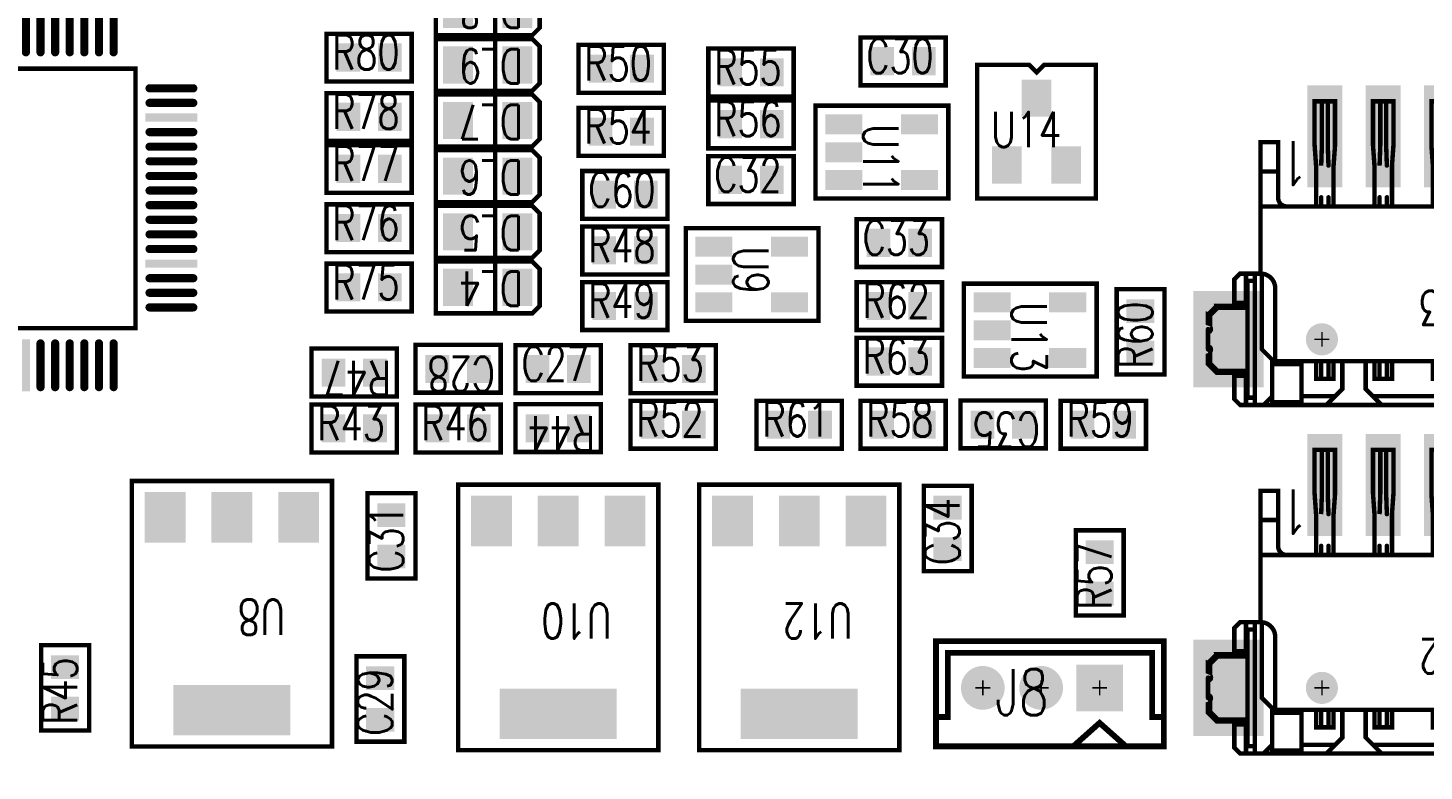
# Model space of a CAD drawing. Extents: x -268 to 95, y -38 to 132.
# Drawn here: x -240.79 to -192.98, y 82.75 to 108.2 of the extents above; entities that cross this region are included whole.
import ezdxf

# ---------------------------------------------------------------- set-up
doc = ezdxf.new("R2010")
doc.units = 0
for name, color, linetype in [('DRIL_NPLTE_THRU_01', 96, 'CONTINUOUS'), ('DRIL_NPLTE_THRU_06', 16, 'CONTINUOUS'), ('DRIL_PLTE_THRU_01', 96, 'CONTINUOUS'), ('DRIL_PLTE_THRU_06', 16, 'CONTINUOUS'), ('DRIL_SYMBOL', 2, 'CONTINUOUS'), ('PADS_BOT', 1, 'CONTINUOUS'), ('PADS_INNER', 3, 'CONTINUOUS'), ('PADS_TOP', 3, 'CONTINUOUS'), ('PART_NAME_26', 255, 'CONTINUOUS'), ('PART_TOP_2DLINE_26', 255, 'CONTINUOUS'), ('PART_TOP_COPPER_26', 255, 'CONTINUOUS'), ('PART_TOP_TEXT_26', 255, 'CONTINUOUS')]:
    doc.layers.add(name, color=color, linetype=linetype)
doc.styles.add('W0$1524', font='simplex', dxfattribs={"width": 0.75})
doc.styles.add('W0$2032', font='simplex', dxfattribs={"width": 0.75})
doc.styles.add('W0$2497666667', font='simplex', dxfattribs={"width": 0.75})
doc.styles.add('W0$254', font='simplex', dxfattribs={"width": 0.75})

# ---------------------------------------------------------------- blocks, each defined once
blk = doc.blocks.new('SMOOTH_0$1524')
at = {"const_width": 0.0762}
blk.add_lwpolyline([(-0.0381, 0, 1), (0.0381, 0, 1)], format="xyb", close=True, dxfattribs=at)
blk = doc.blocks.new('PART_BODY_TOP_52')
at = {"layer": 'PART_TOP_2DLINE_26', "const_width": 0.1524}
blk.add_lwpolyline([(-1.4605, -0.8255), (-1.4605, 0.8128), (-1.4605, 0.8128), (1.4605, 0.8128), (1.4605, -0.8255), (-1.4605, -0.8255)], dxfattribs=at)
at = {"layer": 'PART_TOP_2DLINE_26'}
for p in [(-1.4605, 0.8128), (-1.4605, 0.8128), (1.4605, 0.8128), (-1.4605, -0.8255), (-1.4605, -0.8255), (1.4605, -0.8255)]:
    blk.add_blockref('SMOOTH_0$1524', p, dxfattribs=at)
blk = doc.blocks.new('DRIL_HOLE_0')
blk.add_lwpolyline([(0, 0, 1), (0, 0, 1)], format="xyb", close=True)
blk = doc.blocks.new('PAD_0')
blk.add_lwpolyline([(0, 0, 1), (0, 0, 1)], format="xyb", close=True)
blk = doc.blocks.new('PAD_1')
at = {"const_width": 0.8128}
blk.add_lwpolyline([(-0.4826, 0), (0.4826, 0)], dxfattribs=at)
blk = doc.blocks.new('STK_TOP_5')
at = {"layer": 'DRIL_PLTE_THRU_01'}
blk.add_blockref('DRIL_HOLE_0', (0, 0), dxfattribs=at)
at = {"layer": 'DRIL_PLTE_THRU_06'}
blk.add_blockref('DRIL_HOLE_0', (0, 0), dxfattribs=at)
at = {"layer": 'PADS_BOT'}
blk.add_blockref('PAD_0', (0, 0), dxfattribs=at)
at = {"layer": 'PADS_INNER'}
blk.add_blockref('PAD_0', (0, 0), dxfattribs=at)
at = {"layer": 'PADS_TOP', "rotation": 90}
blk.add_blockref('PAD_1', (0, 0), dxfattribs=at)
blk = doc.blocks.new('SYM_TOP_4')
for name, p in [('PART_BODY_TOP_52', (0, 0)), ('STK_TOP_5', (-0.7112, 0)), ('STK_TOP_5', (0.7112, 0))]:
    blk.add_blockref(name, p)
blk = doc.blocks.new('PART_TOP_26')
blk.add_blockref('SYM_TOP_4', (0, 0))
at = {"layer": 'PART_NAME_26', "style": 'W0$1524', "width": 0.75}
blk.add_text('C27', height=1.1735, dxfattribs=at).set_placement((-1.256, -0.411))
blk = doc.blocks.new('PART_TOP_27')
blk.add_blockref('SYM_TOP_4', (0, 0))
at = {"layer": 'PART_NAME_26', "style": 'W0$1524', "width": 0.75}
blk.add_text('C28', height=1.1735, dxfattribs=at).set_placement((-1.256, -0.411))
blk = doc.blocks.new('PART_TOP_28')
blk.add_blockref('SYM_TOP_4', (0, 0))
at = {"layer": 'PART_NAME_26', "style": 'W0$1524', "width": 0.75}
blk.add_text('C29', height=1.1735, dxfattribs=at).set_placement((-1.256, -0.411))
blk = doc.blocks.new('PART_TOP_29')
blk.add_blockref('SYM_TOP_4', (0, 0))
at = {"layer": 'PART_NAME_26', "style": 'W0$1524', "width": 0.75}
blk.add_text('C30', height=1.1735, dxfattribs=at).set_placement((-1.256, -0.411))
blk = doc.blocks.new('PART_TOP_30')
blk.add_blockref('SYM_TOP_4', (0, 0))
at = {"layer": 'PART_NAME_26', "style": 'W0$1524', "width": 0.75}
blk.add_text('C31', height=1.1735, dxfattribs=at).set_placement((-1.256, -0.411))
blk = doc.blocks.new('PART_TOP_31')
blk.add_blockref('SYM_TOP_4', (0, 0))
at = {"layer": 'PART_NAME_26', "style": 'W0$1524', "width": 0.75}
blk.add_text('C32', height=1.1735, dxfattribs=at).set_placement((-1.256, -0.411))
blk = doc.blocks.new('PART_TOP_32')
blk.add_blockref('SYM_TOP_4', (0, 0))
at = {"layer": 'PART_NAME_26', "style": 'W0$1524', "width": 0.75}
blk.add_text('C33', height=1.1735, dxfattribs=at).set_placement((-1.256, -0.411))
blk = doc.blocks.new('PART_TOP_33')
blk.add_blockref('SYM_TOP_4', (0, 0))
at = {"layer": 'PART_NAME_26', "style": 'W0$1524', "width": 0.75}
blk.add_text('C34', height=1.1735, dxfattribs=at).set_placement((-1.256, -0.411))
blk = doc.blocks.new('PART_TOP_34')
blk.add_blockref('SYM_TOP_4', (0, 0))
at = {"layer": 'PART_NAME_26', "style": 'W0$1524', "width": 0.75}
blk.add_text('C35', height=1.1735, dxfattribs=at).set_placement((-1.256, -0.411))
blk = doc.blocks.new('PART_TOP_59')
blk.add_blockref('SYM_TOP_4', (0, 0))
at = {"layer": 'PART_NAME_26', "style": 'W0$1524', "width": 0.75}
blk.add_text('C60', height=1.1735, dxfattribs=at).set_placement((-1.256, -0.411))
blk = doc.blocks.new('PART_BODY_TOP_56')
at = {"layer": 'PART_TOP_2DLINE_26', "const_width": 0.152}
for points in [[(-1.778, -0.635), (-1.524, -0.889), (1.778, -0.889), (1.778, 0.889), (-1.524, 0.889), (-1.778, 0.635), (-1.778, -0.635)], [(-0.254, 0.889), (-0.254, -0.889)]]:
    blk.add_lwpolyline(points, dxfattribs=at)
at = {"layer": 'PART_TOP_2DLINE_26'}
for p in [(-1.524, 0.889), (-0.254, 0.889), (1.778, 0.889), (-1.778, 0.635), (-1.778, -0.635), (-1.778, -0.635), (-1.524, -0.889), (-0.254, -0.889), (1.778, -0.889)]:
    blk.add_blockref('SMOOTH_0$1524', p, dxfattribs=at)
blk = doc.blocks.new('PAD_2')
at = {"const_width": 1.026}
blk.add_lwpolyline([(-0.637, 0), (0.637, 0)], dxfattribs=at)
blk = doc.blocks.new('STK_TOP_11')
at = {"layer": 'DRIL_PLTE_THRU_01'}
blk.add_blockref('DRIL_HOLE_0', (0, 0), dxfattribs=at)
at = {"layer": 'DRIL_PLTE_THRU_06'}
blk.add_blockref('DRIL_HOLE_0', (0, 0), dxfattribs=at)
at = {"layer": 'PADS_BOT'}
blk.add_blockref('PAD_0', (0, 0), dxfattribs=at)
at = {"layer": 'PADS_INNER'}
blk.add_blockref('PAD_0', (0, 0), dxfattribs=at)
at = {"layer": 'PADS_TOP', "rotation": 90}
blk.add_blockref('PAD_2', (0, 0), dxfattribs=at)
blk = doc.blocks.new('SYM_TOP_8')
for name, p in [('PART_BODY_TOP_56', (0, 0)), ('STK_TOP_11', (-1.016, 0)), ('STK_TOP_11', (1.016, 0))]:
    blk.add_blockref(name, p)
blk = doc.blocks.new('PART_TOP_79')
blk.add_blockref('SYM_TOP_8', (0, 0))
at = {"layer": 'PART_NAME_26', "style": 'W0$1524', "width": 0.75}
blk.add_text('DL4', height=1.1735, dxfattribs=at).set_placement((-1.202, -0.541))
blk = doc.blocks.new('PART_TOP_80')
blk.add_blockref('SYM_TOP_8', (0, 0))
at = {"layer": 'PART_NAME_26', "style": 'W0$1524', "width": 0.75}
blk.add_text('DL5', height=1.1735, dxfattribs=at).set_placement((-1.202, -0.541))
blk = doc.blocks.new('PART_TOP_81')
blk.add_blockref('SYM_TOP_8', (0, 0))
at = {"layer": 'PART_NAME_26', "style": 'W0$1524', "width": 0.75}
blk.add_text('DL6', height=1.1735, dxfattribs=at).set_placement((-1.202, -0.541))
blk = doc.blocks.new('PART_TOP_82')
blk.add_blockref('SYM_TOP_8', (0, 0))
at = {"layer": 'PART_NAME_26', "style": 'W0$1524', "width": 0.75}
blk.add_text('DL7', height=1.1735, dxfattribs=at).set_placement((-1.202, -0.541))
blk = doc.blocks.new('PART_TOP_83')
blk.add_blockref('SYM_TOP_8', (0, 0))
at = {"layer": 'PART_NAME_26', "style": 'W0$1524', "width": 0.75}
blk.add_text('DL8', height=1.1735, dxfattribs=at).set_placement((-1.202, -0.541))
blk = doc.blocks.new('PART_TOP_84')
blk.add_blockref('SYM_TOP_8', (0, 0))
at = {"layer": 'PART_NAME_26', "style": 'W0$1524', "width": 0.75}
blk.add_text('DL9', height=1.1735, dxfattribs=at).set_placement((-1.202, -0.541))
blk = doc.blocks.new('PART_BODY_TOP_77')
at = {"layer": 'PART_TOP_2DLINE_26', "const_width": 0.152}
for points in [[(-3.425, 0.75), (-3.425, 1.35), (-3.6, 1.35), (-3.6, 0.85), (-3.6, 0.75), (-4.4, 0.75), (-4.4, 0.7), (-4.4, -1.75, -0.414214), (-4.9, -2.25), (-5.1, -2.25), (-5.4, -2.25), (-5.6, -2.25), (-5.8, -2.05), (-5.8, -1.25), (-5.4, -1.25), (-5.4, -1.55), (-5.35, -1.55), (-5.35, -1.15), (-5.35, 1.15), (-5.35, 1.549), (-5.35, 2), (-5.1, 2), (-5.1, 2.25), (-5.4, 2.25), (-5.6, 2.25), (-5.8, 2.05), (-5.8, 1.25), (-5.4, 1.25), (-5.4, 1.55), (-5.4, 2.25)], [(4.5, 1.95), (4.801, 2.25), (2.65, 2.25), (2.35, 1.95), (3.5, 1.95), (3.5, 2.15), (4.5, 2.15), (4.5, 1.95), (4.5, 0.85), (4.5, 0.7), (4.4, 0.7), (4.4, -1.75, 0.414214), (4.9, -2.25), (4.9, -4.55), (4, -4.55, -0.413702), (4.3, -4.85), (4.3, -5.75), (4.3, -6.75), (4.9, -6.75), (4.9, -5.75), (4.3, -5.75)], [(-6.7, 0.35, 0.414214), (-6.6, 0.45, 0.201635), (-6.63, 0.522)], [(6.629, 0.421, 0.196645), (6.6, 0.35, 0.414214), (6.7, 0.25)], [(-6.63, -0.522, 0.200727), (-6.6, -0.45, 0.414214), (-6.7, -0.35)], [(6.7, -0.25, 0.414214), (6.6, -0.35, 0.197552), (6.629, -0.421)], [(4, -4.55), (2.998, -4.55), (2.401, -4.55), (0.998, -4.55), (0.402, -4.55), (-1.001, -4.55), (-1.599, -4.55), (-3.001, -4.55), (-3.598, -4.55), (-4, -4.55, 0.413702), (-4.3, -4.85), (-4.3, -5.75)]]:
    blk.add_lwpolyline(points, format="xyb", dxfattribs=at)
for points in [[(-5.1, 2), (-5.1, -2), (-5.35, -2), (-5.35, -1.55)], [(-4.8, 2.25), (-5.1, 2.25)], [(-4.5, 2.15), (-4.5, 1.95), (-4.8, 2.25), (-3.25, 2.25), (-2.95, 1.95), (-3.5, 1.95), (-3.5, 2.15), (-4.5, 2.15)], [(-4.5, 1.95), (-4.5, 0.85), (-4.5, 0.7), (-4.4, 0.7)], [(-3.5, 1.95), (-3.5, 1.35)], [(-3.25, 2.25), (-1.35, 2.25), (-1.65, 1.95), (1.05, 1.95), (0.75, 2.25), (-1.35, 2.25)], [(-2.95, 1.95), (-2.7, 1.7), (-2.7, 0.75)], [(-1.9, 0.75), (-1.9, 1.7), (-1.65, 1.95)], [(0.75, 2.25), (2.65, 2.25)], [(1.3, 0.75), (1.3, 1.7), (1.05, 1.95)], [(2.1, 0.75), (2.1, 1.7), (2.35, 1.95)], [(3.5, 1.95), (3.5, 0.85)], [(5.1, 2.25), (4.801, 2.25)], [(5.4, 2.25), (5.1, 2.25), (5.1, 2)], [(5.35, -2), (5.35, -1.55), (5.35, -1.149), (5.35, 1.151), (5.35, 1.549), (5.35, 2), (5.1, 2), (5.1, -2), (5.35, -2)], [(5.35, 1.549), (5.4, 1.549), (5.4, 1.25), (5.8, 1.25), (5.8, 2.05), (5.6, 2.25), (5.4, 2.25), (5.4, 1.549)], [(-5.35, 1.549), (-5.4, 1.549)], [(-5.35, 1.08), (-5.55, 1.08), (-6.371, 1.08), (-6.4, 1.15), (-6.7, 0.85), (-6.7, 0.45), (-6.63, 0.421), (-6.63, 0.821), (-6.7, 0.85)], [(-6.63, 0.821), (-6.371, 1.08)], [(-6.4, 1.15), (-5.55, 1.15), (-5.349, 1.15)], [(-3.175, 1.35), (-3.425, 1.35)], [(-3, 0.75), (-3, 1.35), (-3.175, 1.35), (-3.175, 0.75)], [(-1.6, 0.75), (-1.6, 1.35), (-1.425, 1.35), (-1.425, 0.75)], [(-1.175, 1.35), (-1.425, 1.35)], [(-1, 0.75), (-1, 1.35), (-1.175, 1.35), (-1.175, 0.75)], [(0.4, 0.75), (0.4, 1.35), (0.575, 1.35), (0.575, 0.75)], [(0.825, 1.35), (0.575, 1.35)], [(1, 0.75), (1, 1.35), (0.825, 1.35), (0.825, 0.75)], [(2.4, 0.75), (2.4, 1.35), (2.575, 1.35), (2.575, 0.75)], [(2.825, 1.35), (2.575, 1.35)], [(3, 0.75), (3, 1.35), (2.825, 1.35), (2.825, 0.75)], [(5.35, 1.15), (5.55, 1.15), (6.4, 1.15), (6.7, 0.85), (6.7, 0.55), (6.629, 0.522), (6.629, 0.821), (6.371, 1.08), (6.4, 1.15)], [(6.371, 1.08), (5.55, 1.08), (5.35, 1.08)], [(-4.856, -2.235), (-4.856, 0.345), (-4.5, 0.7)], [(-4.5, 0.85), (-3.599, 0.85)], [(-3.6, 0.75), (3.5, 0.75), (3.5, 0.85), (4.5, 0.85)], [(4.4, 0.7), (4.4, 0.75), (3.5, 0.75)], [(4.856, -2.21), (4.856, 0.345), (4.5, 0.7)], [(6.7, 0.85), (6.629, 0.821)], [(-6.7, 0.25), (-6.7, -0.25)], [(6.7, -0.35), (6.7, 0.35)], [(-5.35, -1.08), (-5.55, -1.08), (-6.371, -1.08), (-6.4, -1.15), (-6.7, -0.85), (-6.63, -0.821), (-6.63, -0.421), (-6.7, -0.45), (-6.7, -0.85)], [(6.629, -0.821), (6.629, -0.522), (6.7, -0.55), (6.7, -0.85), (6.629, -0.821), (6.371, -1.08)], [(-6.63, -0.821), (-6.371, -1.08)], [(6.7, -0.85), (6.4, -1.15)], [(-5.349, -1.15), (-5.55, -1.15), (-6.4, -1.15)], [(4.9, -2.25), (5.1, -2.25), (5.4, -2.25), (5.4, -1.549), (5.4, -1.25), (5.8, -1.25), (5.8, -2.05), (5.6, -2.25), (5.4, -2.25)], [(5.351, -1.15), (5.55, -1.15), (6.4, -1.15), (6.371, -1.08), (5.55, -1.08), (5.35, -1.08)], [(-5.4, -2.25), (-5.4, -1.55)], [(5.35, -1.55), (5.4, -1.55)], [(-5.1, -2), (-5.1, -2.25)], [(-4.9, -2.25), (-4.9, -4.55), (-4.9, -5.75), (-4.9, -6.75), (-4.3, -6.75), (-4.3, -5.75), (-4.9, -5.75)], [(5.1, -2.25), (5.1, -2)], [(-4.9, -4.55), (-4, -4.55)], [(-3.6, -5.374), (-3.6, -5.126), (-3.6, -4.55)], [(-3.425, -4.864), (-3.425, -4.55)], [(-3, -4.55), (-3, -5.126), (-3, -5.374), (-3, -5.95), (-2.95, -6.65), (-2.95, -8.15), (-3.2, -8.15), (-3.2, -6.65), (-3.175, -5.95)], [(-3.175, -4.864), (-3.175, -4.55)], [(-1.6, -5.374), (-1.6, -5.126), (-1.6, -4.55)], [(-1.425, -4.864), (-1.425, -4.55)], [(-1, -4.55), (-1, -5.126), (-1, -5.374), (-1, -5.95), (-0.95, -6.65), (-0.95, -8.15), (-1.2, -8.15), (-1.2, -6.65), (-1.175, -5.95)], [(-1.175, -4.864), (-1.175, -4.55)], [(0.4, -5.374), (0.4, -5.126), (0.4, -4.55)], [(0.575, -4.864), (0.575, -4.55)], [(1, -4.55), (1, -5.126), (1, -5.374), (1, -5.95), (1.05, -6.65), (1.05, -8.15), (0.8, -8.15), (0.8, -6.65), (0.825, -5.95)], [(0.825, -4.864), (0.825, -4.55)], [(2.4, -5.374), (2.4, -5.126), (2.4, -4.55)], [(2.575, -4.864), (2.575, -4.55)], [(3, -4.55), (3, -5.126), (3, -5.374), (3, -5.95), (3.05, -6.65), (3.05, -8.15), (2.8, -8.15), (2.8, -6.65), (2.825, -5.95)], [(2.825, -4.864), (2.825, -4.55)], [(4.9, -5.75), (4.9, -4.55)], [(-3.6, -5.156), (-3.6, -5.95), (-3.65, -6.65), (-3.65, -8.15), (-3.4, -8.15), (-3.4, -6.65), (-3.425, -5.95)], [(-1.6, -5.004), (-1.6, -5.95), (-1.65, -6.65), (-1.65, -8.15), (-1.4, -8.15), (-1.4, -6.65), (-1.425, -5.95)], [(0.4, -5.232), (0.4, -5.95), (0.35, -6.65), (0.35, -8.15), (0.6, -8.15), (0.6, -6.65), (0.575, -5.95)], [(2.4, -5.309), (2.4, -5.95), (2.35, -6.65), (2.35, -8.15), (2.6, -8.15), (2.6, -6.65), (2.575, -5.95)], [(-3.4, -8.15), (-3.2, -8.15)], [(-1.4, -8.15), (-1.2, -8.15)], [(0.6, -8.15), (0.8, -8.15)], [(2.6, -8.15), (2.8, -8.15)]]:
    blk.add_lwpolyline(points, dxfattribs=at)
at = {"layer": 'PART_TOP_2DLINE_26'}
for p in [(-5.1, 2.25), (-5.1, 2), (-4.8, 2.25), (-4.8, 2.25), (-4.5, 2.15), (-4.5, 2.15), (-4.5, 1.95), (-4.5, 1.95), (-3.5, 2.15), (-3.5, 1.95), (-3.5, 1.95), (-3.25, 2.25), (-3.25, 2.25), (-2.95, 1.95), (-2.95, 1.95), (-1.65, 1.95), (-1.65, 1.95), (-1.35, 2.25), (-1.35, 2.25), (0.75, 2.25), (0.75, 2.25), (1.05, 1.95), (1.05, 1.95), (2.35, 1.95), (2.35, 1.95), (2.65, 2.25), (2.65, 2.25), (3.5, 2.15), (3.5, 1.95), (3.5, 1.95), (4.5, 2.15), (4.5, 1.95), (4.5, 1.95), (4.801, 2.25), (4.801, 2.25), (5.1, 2.25), (5.1, 2.25), (5.1, 2), (5.4, 2.25), (5.4, 2.25), (5.6, 2.25), (5.8, 2.05), (-5.4, 1.549), (-5.35, 1.549), (-2.7, 1.7), (-1.9, 1.7), (1.3, 1.7), (2.1, 1.7), (5.35, 1.549), (5.4, 1.549), (5.4, 1.549), (-6.4, 1.15), (-6.371, 1.08), (-5.55, 1.15), (-5.55, 1.08), (-5.35, 1.08), (-3.6, 1.35), (-3.5, 1.35), (-3.425, 1.35), (-3.425, 1.35), (-3.175, 1.35), (-3.175, 1.35), (-3, 1.35), (-1.6, 1.35), (-1.425, 1.35), (-1.425, 1.35), (-1.175, 1.35), (-1.175, 1.35), (-1, 1.35), (0.4, 1.35), (0.575, 1.35), (0.575, 1.35), (0.825, 1.35), (0.825, 1.35), (1, 1.35), (2.4, 1.35), (2.575, 1.35), (2.575, 1.35), (2.825, 1.35), (2.825, 1.35), (3, 1.35), (5.35, 1.15), (5.4, 1.25), (5.55, 1.15), (5.55, 1.08), (5.8, 1.25), (6.371, 1.08), (-6.63, 0.821), (-6.6, 0.45), (-4.5, 0.85), (-4.5, 0.85), (-4.5, 0.7), (-3.6, 0.85), (-3.6, 0.75), (-3.599, 0.85), (-3.425, 0.75), (-3.175, 0.75), (-3, 0.75), (-2.7, 0.75), (-1.9, 0.75), (-1.6, 0.75), (-1.425, 0.75), (-1.175, 0.75), (-1, 0.75), (0.4, 0.75), (0.575, 0.75), (0.825, 0.75), (1, 0.75), (1.3, 0.75), (2.1, 0.75), (2.4, 0.75), (2.575, 0.75), (2.825, 0.75), (3, 0.75), (3.5, 0.85), (3.5, 0.85), (3.5, 0.75), (3.5, 0.75), (4.4, 0.75), (4.4, 0.7), (4.5, 0.85), (4.5, 0.7), (6.629, 0.821), (6.629, 0.421), (6.7, 0.85), (-6.7, 0.35), (-6.7, 0.25), (-4.856, 0.345), (4.856, 0.345), (6.6, 0.35), (6.7, 0.35), (-6.7, -0.25), (-6.63, -0.522), (-6.6, -0.45), (6.6, -0.35), (6.629, -0.522), (6.7, -0.25), (6.7, -0.35), (6.7, -0.55), (-6.63, -0.821), (6.629, -0.821), (6.629, -0.821), (6.7, -0.85), (6.7, -0.85), (-6.371, -1.08), (-5.55, -1.08), (-5.55, -1.15), (-5.35, -1.08), (-5.349, -1.15), (5.351, -1.15), (5.55, -1.15), (6.371, -1.08), (6.4, -1.15), (-5.4, -1.55), (-5.35, -1.55), (5.35, -1.55), (5.35, -1.55), (5.4, -1.55), (-5.4, -2.25), (-5.35, -2), (-5.1, -2), (-5.1, -2), (-5.1, -2.25), (-4.9, -2.25), (-4.856, -2.235), (4.856, -2.21), (4.9, -2.25), (5.1, -2), (5.1, -2.25), (5.1, -2.25), (5.35, -2), (-4.9, -4.55), (-4.9, -4.55), (-4, -4.55), (-3.425, -4.55), (-3.175, -4.55), (-3, -4.55), (-1.425, -4.55), (-1.175, -4.55), (-1, -4.55), (0.575, -4.55), (0.825, -4.55), (1, -4.55), (2.575, -4.55), (2.825, -4.55), (2.998, -4.55), (3, -4.55), (4, -4.55), (4.9, -4.55), (-3.6, -5.126), (-3.6, -5.156), (-3.425, -4.864), (-3.175, -4.864), (-3, -5.126), (-1.6, -5.004), (-1.6, -5.126), (-1.425, -4.864), (-1.175, -4.864), (-1, -5.126), (0.4, -5.126), (0.4, -5.232), (0.575, -4.864), (0.825, -4.864), (1, -5.126), (2.4, -5.126), (2.4, -5.309), (2.575, -4.864), (2.825, -4.864), (3, -5.126), (-3.6, -5.374), (-1.6, -5.374), (0.4, -5.374), (2.4, -5.374), (4.9, -5.75), (-3.6, -5.95), (-3.425, -5.95), (-1.6, -5.95), (-1.425, -5.95), (0.4, -5.95), (0.575, -5.95), (2.4, -5.95), (2.575, -5.95), (-3.65, -6.65), (-3.4, -6.65), (-1.65, -6.65), (-1.4, -6.65), (0.35, -6.65), (0.6, -6.65), (2.35, -6.65), (2.6, -6.65), (-3.65, -8.15), (-3.4, -8.15), (-3.4, -8.15), (-3.2, -8.15), (-1.65, -8.15), (-1.4, -8.15), (-1.4, -8.15), (-1.2, -8.15), (0.35, -8.15), (0.6, -8.15), (0.6, -8.15), (0.8, -8.15), (2.35, -8.15), (2.6, -8.15), (2.6, -8.15), (2.8, -8.15)]:
    blk.add_blockref('SMOOTH_0$1524', p, dxfattribs=at)
at = {"layer": 'PART_TOP_TEXT_26', "style": 'W0$254', "width": 0.75}
blk.add_text('1', height=1.511, dxfattribs=at).set_placement((3.251, -6.792))
blk = doc.blocks.new('PAD_20')
at = {"const_width": 1.2}
blk.add_lwpolyline([(-1.75, 0), (1.75, 0)], dxfattribs=at)
blk = doc.blocks.new('STK_TOP_32')
at = {"layer": 'DRIL_PLTE_THRU_01'}
blk.add_blockref('DRIL_HOLE_0', (0, 0), dxfattribs=at)
at = {"layer": 'DRIL_PLTE_THRU_06'}
blk.add_blockref('DRIL_HOLE_0', (0, 0), dxfattribs=at)
at = {"layer": 'PADS_BOT'}
blk.add_blockref('PAD_0', (0, 0), dxfattribs=at)
at = {"layer": 'PADS_INNER'}
blk.add_blockref('PAD_0', (0, 0), dxfattribs=at)
at = {"layer": 'PADS_TOP', "rotation": 90}
blk.add_blockref('PAD_20', (0, 0), dxfattribs=at)
blk = doc.blocks.new('PAD_21')
at = {"const_width": 2.39945}
blk.add_lwpolyline([(-1.64973, 0), (1.64973, 0)], dxfattribs=at)
blk = doc.blocks.new('STK_TOP_33')
at = {"layer": 'DRIL_PLTE_THRU_01'}
blk.add_blockref('DRIL_HOLE_0', (0, 0), dxfattribs=at)
at = {"layer": 'DRIL_PLTE_THRU_06'}
blk.add_blockref('DRIL_HOLE_0', (0, 0), dxfattribs=at)
at = {"layer": 'PADS_BOT'}
blk.add_blockref('PAD_0', (0, 0), dxfattribs=at)
at = {"layer": 'PADS_INNER'}
blk.add_blockref('PAD_0', (0, 0), dxfattribs=at)
at = {"layer": 'PADS_TOP', "rotation": 90}
blk.add_blockref('PAD_21', (0, 0), dxfattribs=at)
blk = doc.blocks.new('DRIL_SYMBOL_1$09982')
at = {"layer": 'DRIL_SYMBOL', "const_width": 0.0508}
for points in [[(-0.254, 0), (0.254, 0)], [(0, -0.254), (0, 0.254)]]:
    blk.add_lwpolyline(points, dxfattribs=at)
blk = doc.blocks.new('DRIL_HOLE_1$09982')
at = {"const_width": 0.55}
blk.add_lwpolyline([(-0.275, 0, 1), (0.275, 0, 1)], format="xyb", close=True, dxfattribs=at)
blk.add_blockref('DRIL_SYMBOL_1$09982', (0, 0))
blk = doc.blocks.new('PAD_22')
at = {"const_width": 0.55}
blk.add_lwpolyline([(0, -0.275, 1), (0, 0.275, 1)], format="xyb", close=True, dxfattribs=at)
blk = doc.blocks.new('STK_TOP_34')
at = {"layer": 'DRIL_NPLTE_THRU_01'}
blk.add_blockref('DRIL_HOLE_1$09982', (0, 0), dxfattribs=at)
at = {"layer": 'DRIL_NPLTE_THRU_06'}
blk.add_blockref('DRIL_HOLE_1$09982', (0, 0), dxfattribs=at)
at = {"layer": 'PADS_BOT'}
blk.add_blockref('PAD_22', (0, 0), dxfattribs=at)
at = {"layer": 'PADS_INNER'}
blk.add_blockref('PAD_22', (0, 0), dxfattribs=at)
at = {"layer": 'PADS_TOP'}
blk.add_blockref('PAD_22', (0, 0), dxfattribs=at)
blk = doc.blocks.new('SYM_TOP_29')
for name, p in [('STK_TOP_33', (-6, 0)), ('STK_TOP_33', (6, 0)), ('PART_BODY_TOP_77', (0, 0)), ('STK_TOP_34', (-2.8, 0)), ('STK_TOP_34', (2.8, 0)), ('STK_TOP_32', (-3.3, -6.95)), ('STK_TOP_32', (-1.3, -6.95)), ('STK_TOP_32', (0.7, -6.95)), ('STK_TOP_32', (2.7, -6.95))]:
    blk.add_blockref(name, p)
blk = doc.blocks.new('PART_TOP_92')
blk.add_blockref('SYM_TOP_29', (0, 0))
at = {"layer": 'PART_NAME_26', "style": 'W0$1524', "width": 0.75}
blk.add_text('J2', height=1.1735, dxfattribs=at).set_placement((-1.88, -1.665))
blk = doc.blocks.new('PART_TOP_93')
blk.add_blockref('SYM_TOP_29', (0, 0))
at = {"layer": 'PART_NAME_26', "style": 'W0$1524', "width": 0.75}
blk.add_text('J3', height=1.1735, dxfattribs=at).set_placement((-1.88, -1.665))
blk = doc.blocks.new('SMOOTH_0$1998133333')
at = {"const_width": 0.0999}
blk.add_lwpolyline([(-0.05, 0, 1), (0.05, 0, 1)], format="xyb", close=True, dxfattribs=at)
blk = doc.blocks.new('PART_BODY_TOP_78')
at = {"layer": 'PART_TOP_2DLINE_26', "const_width": 0.2}
for points in [[(-5.6, -2), (2.2, -2), (2.2, 1.6), (-5.6, 1.6), (-5.6, -2)], [(-5.6, -1), (-5.2, -1), (-5.2, 1.2), (1.8, 1.2), (1.8, -1), (2.2, -1)]]:
    blk.add_lwpolyline(points, dxfattribs=at)
at = {"layer": 'PART_TOP_COPPER_26', "const_width": 0.2}
blk.add_lwpolyline([(0, -1.2), (0.9, -2), (-0.9, -2)], close=True, dxfattribs=at)
at = {"layer": 'PART_TOP_2DLINE_26'}
for p in [(-5.6, 1.6), (2.2, 1.6), (-5.2, 1.2), (1.8, 1.2), (-5.6, -1), (-5.2, -1), (1.8, -1), (2.2, -1), (-5.6, -2), (-5.6, -2), (2.2, -2)]:
    blk.add_blockref('SMOOTH_0$1998133333', p, dxfattribs=at)
at = {"layer": 'PART_TOP_COPPER_26'}
for p in [(0, -1.2), (-0.9, -2), (0.9, -2)]:
    blk.add_blockref('SMOOTH_0$1998133333', p, dxfattribs=at)
blk = doc.blocks.new('DRIL_SYMBOL_0$89916')
at = {"layer": 'DRIL_SYMBOL', "const_width": 0.0508}
for points in [[(-0.254, 0), (0.254, 0)], [(0, -0.254), (0, 0.254)]]:
    blk.add_lwpolyline(points, dxfattribs=at)
blk = doc.blocks.new('DRIL_HOLE_0$89916')
at = {"const_width": 0.44958}
blk.add_lwpolyline([(-0.22479, 0, 1), (0.22479, 0, 1)], format="xyb", close=True, dxfattribs=at)
blk.add_blockref('DRIL_SYMBOL_0$89916', (0, 0))
blk = doc.blocks.new('PAD_24')
at = {"const_width": 1.599}
blk.add_lwpolyline([(-0.8, 0), (0.8, 0)], dxfattribs=at)
blk = doc.blocks.new('STK_TOP_23')
at = {"layer": 'DRIL_PLTE_THRU_01'}
blk.add_blockref('DRIL_HOLE_0$89916', (0, 0), dxfattribs=at)
at = {"layer": 'DRIL_PLTE_THRU_06'}
blk.add_blockref('DRIL_HOLE_0$89916', (0, 0), dxfattribs=at)
at = {"layer": 'PADS_BOT'}
blk.add_blockref('PAD_24', (0, 0), dxfattribs=at)
at = {"layer": 'PADS_INNER'}
blk.add_blockref('PAD_24', (0, 0), dxfattribs=at)
at = {"layer": 'PADS_TOP'}
blk.add_blockref('PAD_24', (0, 0), dxfattribs=at)
blk = doc.blocks.new('PAD_23')
at = {"const_width": 0.75}
blk.add_lwpolyline([(0, -0.375, 1), (0, 0.375, 1)], format="xyb", close=True, dxfattribs=at)
blk = doc.blocks.new('STK_TOP_17')
at = {"layer": 'DRIL_PLTE_THRU_01'}
blk.add_blockref('DRIL_HOLE_0$89916', (0, 0), dxfattribs=at)
at = {"layer": 'DRIL_PLTE_THRU_06'}
blk.add_blockref('DRIL_HOLE_0$89916', (0, 0), dxfattribs=at)
at = {"layer": 'PADS_BOT'}
blk.add_blockref('PAD_23', (0, 0), dxfattribs=at)
at = {"layer": 'PADS_INNER'}
blk.add_blockref('PAD_23', (0, 0), dxfattribs=at)
at = {"layer": 'PADS_TOP'}
blk.add_blockref('PAD_23', (0, 0), dxfattribs=at)
blk = doc.blocks.new('SYM_TOP_30')
for name, p in [('PART_BODY_TOP_78', (0, 0)), ('STK_TOP_17', (-4, 0)), ('STK_TOP_17', (-2, 0)), ('STK_TOP_23', (0, 0))]:
    blk.add_blockref(name, p)
blk = doc.blocks.new('PART_TOP_98')
blk.add_blockref('SYM_TOP_30', (0, 0))
at = {"layer": 'PART_NAME_26', "style": 'W0$2497666667', "width": 0.75}
blk.add_text('J8', height=1.5747, dxfattribs=at).set_placement((-3.57, -0.938))
blk = doc.blocks.new('PART_TOP_157')
blk.add_blockref('SYM_TOP_4', (0, 0))
at = {"layer": 'PART_NAME_26', "style": 'W0$1524', "width": 0.75}
blk.add_text('R43', height=1.1735, dxfattribs=at).set_placement((-1.256, -0.411))
blk = doc.blocks.new('PART_TOP_158')
blk.add_blockref('SYM_TOP_4', (0, 0))
at = {"layer": 'PART_NAME_26', "style": 'W0$1524', "width": 0.75}
blk.add_text('R44', height=1.1735, dxfattribs=at).set_placement((-1.256, -0.411))
blk = doc.blocks.new('PART_TOP_159')
blk.add_blockref('SYM_TOP_4', (0, 0))
at = {"layer": 'PART_NAME_26', "style": 'W0$1524', "width": 0.75}
blk.add_text('R45', height=1.1735, dxfattribs=at).set_placement((-1.256, -0.411))
blk = doc.blocks.new('PART_TOP_160')
blk.add_blockref('SYM_TOP_4', (0, 0))
at = {"layer": 'PART_NAME_26', "style": 'W0$1524', "width": 0.75}
blk.add_text('R46', height=1.1735, dxfattribs=at).set_placement((-1.256, -0.411))
blk = doc.blocks.new('PART_TOP_161')
blk.add_blockref('SYM_TOP_4', (0, 0))
at = {"layer": 'PART_NAME_26', "style": 'W0$1524', "width": 0.75}
blk.add_text('R47', height=1.1735, dxfattribs=at).set_placement((-1.256, -0.411))
blk = doc.blocks.new('PART_TOP_162')
blk.add_blockref('SYM_TOP_4', (0, 0))
at = {"layer": 'PART_NAME_26', "style": 'W0$1524', "width": 0.75}
blk.add_text('R48', height=1.1735, dxfattribs=at).set_placement((-1.256, -0.411))
blk = doc.blocks.new('PART_TOP_163')
blk.add_blockref('SYM_TOP_4', (0, 0))
at = {"layer": 'PART_NAME_26', "style": 'W0$1524', "width": 0.75}
blk.add_text('R49', height=1.1735, dxfattribs=at).set_placement((-1.256, -0.411))
blk = doc.blocks.new('PART_TOP_164')
blk.add_blockref('SYM_TOP_4', (0, 0))
at = {"layer": 'PART_NAME_26', "style": 'W0$1524', "width": 0.75}
blk.add_text('R50', height=1.1735, dxfattribs=at).set_placement((-1.256, -0.411))
blk = doc.blocks.new('PART_TOP_166')
blk.add_blockref('SYM_TOP_4', (0, 0))
at = {"layer": 'PART_NAME_26', "style": 'W0$1524', "width": 0.75}
blk.add_text('R52', height=1.1735, dxfattribs=at).set_placement((-1.256, -0.411))
blk = doc.blocks.new('PART_TOP_167')
blk.add_blockref('SYM_TOP_4', (0, 0))
at = {"layer": 'PART_NAME_26', "style": 'W0$1524', "width": 0.75}
blk.add_text('R53', height=1.1735, dxfattribs=at).set_placement((-1.256, -0.411))
blk = doc.blocks.new('PART_TOP_168')
blk.add_blockref('SYM_TOP_4', (0, 0))
at = {"layer": 'PART_NAME_26', "style": 'W0$1524', "width": 0.75}
blk.add_text('R54', height=1.1735, dxfattribs=at).set_placement((-1.256, -0.411))
blk = doc.blocks.new('PART_TOP_169')
blk.add_blockref('SYM_TOP_4', (0, 0))
at = {"layer": 'PART_NAME_26', "style": 'W0$1524', "width": 0.75}
blk.add_text('R55', height=1.1735, dxfattribs=at).set_placement((-1.256, -0.411))
blk = doc.blocks.new('PART_TOP_170')
blk.add_blockref('SYM_TOP_4', (0, 0))
at = {"layer": 'PART_NAME_26', "style": 'W0$1524', "width": 0.75}
blk.add_text('R56', height=1.1735, dxfattribs=at).set_placement((-1.256, -0.411))
blk = doc.blocks.new('PART_TOP_171')
blk.add_blockref('SYM_TOP_4', (0, 0))
at = {"layer": 'PART_NAME_26', "style": 'W0$1524', "width": 0.75}
blk.add_text('R57', height=1.1735, dxfattribs=at).set_placement((-1.256, -0.411))
blk = doc.blocks.new('PART_TOP_172')
blk.add_blockref('SYM_TOP_4', (0, 0))
at = {"layer": 'PART_NAME_26', "style": 'W0$1524', "width": 0.75}
blk.add_text('R58', height=1.1735, dxfattribs=at).set_placement((-1.256, -0.411))
blk = doc.blocks.new('PART_TOP_173')
blk.add_blockref('SYM_TOP_4', (0, 0))
at = {"layer": 'PART_NAME_26', "style": 'W0$1524', "width": 0.75}
blk.add_text('R59', height=1.1735, dxfattribs=at).set_placement((-1.256, -0.411))
blk = doc.blocks.new('PART_TOP_174')
blk.add_blockref('SYM_TOP_4', (0, 0))
at = {"layer": 'PART_NAME_26', "style": 'W0$1524', "width": 0.75}
blk.add_text('R60', height=1.1735, dxfattribs=at).set_placement((-1.256, -0.411))
blk = doc.blocks.new('PART_TOP_175')
blk.add_blockref('SYM_TOP_4', (0, 0))
at = {"layer": 'PART_NAME_26', "style": 'W0$1524', "width": 0.75}
blk.add_text('R61', height=1.1735, dxfattribs=at).set_placement((-1.256, -0.411))
blk = doc.blocks.new('PART_TOP_176')
blk.add_blockref('SYM_TOP_4', (0, 0))
at = {"layer": 'PART_NAME_26', "style": 'W0$1524', "width": 0.75}
blk.add_text('R62', height=1.1735, dxfattribs=at).set_placement((-1.256, -0.411))
blk = doc.blocks.new('PART_TOP_177')
blk.add_blockref('SYM_TOP_4', (0, 0))
at = {"layer": 'PART_NAME_26', "style": 'W0$1524', "width": 0.75}
blk.add_text('R63', height=1.1735, dxfattribs=at).set_placement((-1.256, -0.411))
blk = doc.blocks.new('PART_TOP_189')
blk.add_blockref('SYM_TOP_4', (0, 0))
at = {"layer": 'PART_NAME_26', "style": 'W0$1524', "width": 0.75}
blk.add_text('R75', height=1.1735, dxfattribs=at).set_placement((-1.256, -0.411))
blk = doc.blocks.new('PART_TOP_190')
blk.add_blockref('SYM_TOP_4', (0, 0))
at = {"layer": 'PART_NAME_26', "style": 'W0$1524', "width": 0.75}
blk.add_text('R76', height=1.1735, dxfattribs=at).set_placement((-1.256, -0.411))
blk = doc.blocks.new('PART_TOP_191')
blk.add_blockref('SYM_TOP_4', (0, 0))
at = {"layer": 'PART_NAME_26', "style": 'W0$1524', "width": 0.75}
blk.add_text('R77', height=1.1735, dxfattribs=at).set_placement((-1.256, -0.411))
blk = doc.blocks.new('PART_TOP_192')
blk.add_blockref('SYM_TOP_4', (0, 0))
at = {"layer": 'PART_NAME_26', "style": 'W0$1524', "width": 0.75}
blk.add_text('R78', height=1.1735, dxfattribs=at).set_placement((-1.256, -0.411))
blk = doc.blocks.new('PART_TOP_194')
blk.add_blockref('SYM_TOP_4', (0, 0))
at = {"layer": 'PART_NAME_26', "style": 'W0$1524', "width": 0.75}
blk.add_text('R80', height=1.1735, dxfattribs=at).set_placement((-1.256, -0.411))
blk = doc.blocks.new('PART_BODY_TOP_53')
at = {"layer": 'PART_TOP_2DLINE_26', "const_width": 0.1524}
blk.add_lwpolyline([(-3.429, -4.5466), (-3.429, 4.5466), (3.429, 4.5466), (3.429, -4.5466), (-3.429, -4.5466)], dxfattribs=at)
at = {"layer": 'PART_TOP_2DLINE_26'}
for p in [(-3.429, 4.5466), (3.429, 4.5466), (-3.429, -4.5466), (-3.429, -4.5466), (3.429, -4.5466)]:
    blk.add_blockref('SMOOTH_0$1524', p, dxfattribs=at)
blk = doc.blocks.new('PAD_40')
at = {"const_width": 1.397}
blk.add_lwpolyline([(-0.8636, 0), (0.8636, 0)], dxfattribs=at)
blk = doc.blocks.new('STK_TOP_7')
at = {"layer": 'DRIL_PLTE_THRU_01'}
blk.add_blockref('DRIL_HOLE_0', (0, 0), dxfattribs=at)
at = {"layer": 'DRIL_PLTE_THRU_06'}
blk.add_blockref('DRIL_HOLE_0', (0, 0), dxfattribs=at)
at = {"layer": 'PADS_BOT'}
blk.add_blockref('PAD_0', (0, 0), dxfattribs=at)
at = {"layer": 'PADS_INNER'}
blk.add_blockref('PAD_0', (0, 0), dxfattribs=at)
at = {"layer": 'PADS_TOP', "rotation": 90}
blk.add_blockref('PAD_40', (0, 0), dxfattribs=at)
blk = doc.blocks.new('PAD_41')
at = {"const_width": 1.7272}
blk.add_lwpolyline([(-2.0066, 0), (2.0066, 0)], dxfattribs=at)
blk = doc.blocks.new('STK_TOP_8')
at = {"layer": 'DRIL_PLTE_THRU_01'}
blk.add_blockref('DRIL_HOLE_0', (0, 0), dxfattribs=at)
at = {"layer": 'DRIL_PLTE_THRU_06'}
blk.add_blockref('DRIL_HOLE_0', (0, 0), dxfattribs=at)
at = {"layer": 'PADS_BOT'}
blk.add_blockref('PAD_0', (0, 0), dxfattribs=at)
at = {"layer": 'PADS_INNER'}
blk.add_blockref('PAD_0', (0, 0), dxfattribs=at)
at = {"layer": 'PADS_TOP'}
blk.add_blockref('PAD_41', (0, 0), dxfattribs=at)
blk = doc.blocks.new('SYM_TOP_5')
for name, p in [('PART_BODY_TOP_53', (0, 0)), ('STK_TOP_8', (0, 3.302)), ('STK_TOP_7', (-2.286, -3.302)), ('STK_TOP_7', (0, -3.302)), ('STK_TOP_7', (2.286, -3.302))]:
    blk.add_blockref(name, p)
blk = doc.blocks.new('PART_TOP_208')
blk.add_blockref('SYM_TOP_5', (0, 0))
at = {"layer": 'PART_NAME_26', "style": 'W0$2032', "width": 0.75}
blk.add_text('U8', height=1.209, dxfattribs=at).set_placement((-1.834, -0.482))
blk = doc.blocks.new('PART_BODY_TOP_69')
at = {"layer": 'PART_TOP_2DLINE_26', "const_width": 0.1524}
blk.add_lwpolyline([(-0.635, 3.3528), (-0.635, -0.9652), (2.54, -0.9652), (2.54, 3.5814), (-0.635, 3.5814), (-0.635, 3.3528)], dxfattribs=at)
at = {"layer": 'PART_TOP_2DLINE_26'}
for p in [(-0.635, 3.5814), (-0.635, 3.3528), (-0.635, 3.3528), (2.54, 3.5814), (-0.635, -0.9652), (2.54, -0.9652)]:
    blk.add_blockref('SMOOTH_0$1524', p, dxfattribs=at)
blk = doc.blocks.new('PAD_42')
at = {"const_width": 0.686}
blk.add_lwpolyline([(-0.635, 0), (0.635, 0)], dxfattribs=at)
blk = doc.blocks.new('STK_TOP_24')
at = {"layer": 'DRIL_PLTE_THRU_01'}
blk.add_blockref('DRIL_HOLE_0', (0, 0), dxfattribs=at)
at = {"layer": 'DRIL_PLTE_THRU_06'}
blk.add_blockref('DRIL_HOLE_0', (0, 0), dxfattribs=at)
at = {"layer": 'PADS_BOT'}
blk.add_blockref('PAD_0', (0, 0), dxfattribs=at)
at = {"layer": 'PADS_INNER'}
blk.add_blockref('PAD_0', (0, 0), dxfattribs=at)
at = {"layer": 'PADS_TOP', "rotation": 90}
blk.add_blockref('PAD_42', (0, 0), dxfattribs=at)
blk = doc.blocks.new('SYM_TOP_21')
for name, p in [('PART_BODY_TOP_69', (0, 0)), ('STK_TOP_24', (0, 2.5908)), ('STK_TOP_24', (1.905, 2.5908)), ('STK_TOP_24', (0, 0)), ('STK_TOP_24', (0.9652, 0)), ('STK_TOP_24', (1.905, 0))]:
    blk.add_blockref(name, p)
blk = doc.blocks.new('PART_TOP_209')
blk.add_blockref('SYM_TOP_21', (0, 0))
at = {"layer": 'PART_NAME_26', "style": 'W0$2032', "width": 0.75}
blk.add_text('U9', height=1.209, dxfattribs=at).set_placement((-0.008, 0.664))
blk = doc.blocks.new('PART_TOP_210')
blk.add_blockref('SYM_TOP_5', (0, 0))
at = {"layer": 'PART_NAME_26', "style": 'W0$2032', "width": 0.75}
blk.add_text('U10', height=1.209, dxfattribs=at).set_placement((-1.834, -0.482))
blk = doc.blocks.new('PART_TOP_211')
blk.add_blockref('SYM_TOP_21', (0, 0))
at = {"layer": 'PART_NAME_26', "style": 'W0$2032', "width": 0.75}
blk.add_text('U11', height=1.209, dxfattribs=at).set_placement((-0.008, 0.664))
blk = doc.blocks.new('PART_TOP_212')
blk.add_blockref('SYM_TOP_5', (0, 0))
at = {"layer": 'PART_NAME_26', "style": 'W0$2032', "width": 0.75}
blk.add_text('U12', height=1.209, dxfattribs=at).set_placement((-1.834, -0.482))
blk = doc.blocks.new('PART_TOP_213')
blk.add_blockref('SYM_TOP_21', (0, 0))
at = {"layer": 'PART_NAME_26', "style": 'W0$2032', "width": 0.75}
blk.add_text('U13', height=1.209, dxfattribs=at).set_placement((-0.008, 0.664))
blk = doc.blocks.new('PART_BODY_TOP_58')
at = {"layer": 'PART_TOP_2DLINE_26', "const_width": 0.152}
blk.add_lwpolyline([(-2.032, -2.286), (-2.032, 2.286), (-0.254, 2.286), (0, 2.032), (0.254, 2.286), (2.032, 2.286), (2.032, -2.286), (-2.032, -2.286)], dxfattribs=at)
at = {"layer": 'PART_TOP_2DLINE_26'}
for p in [(-2.032, 2.286), (-0.254, 2.286), (0, 2.032), (0.254, 2.286), (2.032, 2.286), (-2.032, -2.286), (-2.032, -2.286), (2.032, -2.286)]:
    blk.add_blockref('SMOOTH_0$1524', p, dxfattribs=at)
blk = doc.blocks.new('PAD_8')
at = {"const_width": 1.016}
blk.add_lwpolyline([(-0.635, 0), (0.635, 0)], dxfattribs=at)
blk = doc.blocks.new('STK_TOP_13')
at = {"layer": 'DRIL_PLTE_THRU_01'}
blk.add_blockref('DRIL_HOLE_0', (0, 0), dxfattribs=at)
at = {"layer": 'DRIL_PLTE_THRU_06'}
blk.add_blockref('DRIL_HOLE_0', (0, 0), dxfattribs=at)
at = {"layer": 'PADS_BOT'}
blk.add_blockref('PAD_0', (0, 0), dxfattribs=at)
at = {"layer": 'PADS_INNER'}
blk.add_blockref('PAD_0', (0, 0), dxfattribs=at)
at = {"layer": 'PADS_TOP', "rotation": 90}
blk.add_blockref('PAD_8', (0, 0), dxfattribs=at)
blk = doc.blocks.new('SYM_TOP_10')
for name, p in [('PART_BODY_TOP_58', (0, 0)), ('STK_TOP_13', (0, 1.143)), ('STK_TOP_13', (-1.016, -1.143)), ('STK_TOP_13', (1.016, -1.143))]:
    blk.add_blockref(name, p)
blk = doc.blocks.new('PART_TOP_214')
blk.add_blockref('SYM_TOP_10', (0, 0))
at = {"layer": 'PART_NAME_26', "style": 'W0$2032', "width": 0.75}
blk.add_text('U14', height=1.209, dxfattribs=at).set_placement((-1.557, -0.53))
blk = doc.blocks.new('PART_BODY_TOP_81')
at = {"layer": 'PART_TOP_2DLINE_26', "const_width": 0.152}
blk.add_lwpolyline([(0.508, 1.27), (-0.635, 2.413), (-0.635, 10.16), (8.255, 10.16), (8.255, 1.27), (0.508, 1.27)], dxfattribs=at)
at = {"layer": 'PART_TOP_COPPER_26', "const_width": 0.152}
blk.add_lwpolyline([(-0.96, 1.27, 1), (-0.31, 1.27, 1)], format="xyb", close=True, dxfattribs=at)
at = {"layer": 'PART_TOP_2DLINE_26'}
for p in [(-0.635, 10.16), (8.255, 10.16), (-0.635, 2.413), (0.508, 1.27), (0.508, 1.27), (8.255, 1.27)]:
    blk.add_blockref('SMOOTH_0$1524', p, dxfattribs=at)
at = {"layer": 'PART_TOP_TEXT_26', "style": 'W0$2032', "width": 0.75}
blk.add_text('1', height=1.209, dxfattribs=at).set_placement((-0.889, -0.765))
blk = doc.blocks.new('PAD_45')
at = {"const_width": 0.279}
blk.add_lwpolyline([(-0.889, 0), (0.889, 0)], dxfattribs=at)
blk = doc.blocks.new('STK_TOP_37')
at = {"layer": 'DRIL_PLTE_THRU_01'}
blk.add_blockref('DRIL_HOLE_0', (0, 0), dxfattribs=at)
at = {"layer": 'DRIL_PLTE_THRU_06'}
blk.add_blockref('DRIL_HOLE_0', (0, 0), dxfattribs=at)
at = {"layer": 'PADS_BOT'}
blk.add_blockref('PAD_0', (0, 0), dxfattribs=at)
at = {"layer": 'PADS_INNER'}
blk.add_blockref('PAD_0', (0, 0), dxfattribs=at)
at = {"layer": 'PADS_TOP', "rotation": 90}
blk.add_blockref('PAD_45', (0, 0), dxfattribs=at)
blk = doc.blocks.new('PAD_46')
at = {"const_width": 0.1397}
blk.add_lwpolyline([(-0.7493, -0.06985), (0.7493, -0.06985, 1), (0.7493, 0.06985), (-0.7493, 0.06985, 1)], format="xyb", close=True, dxfattribs=at)
blk = doc.blocks.new('STK_TOP_38')
at = {"layer": 'DRIL_PLTE_THRU_01'}
blk.add_blockref('DRIL_HOLE_0', (0, 0), dxfattribs=at)
at = {"layer": 'DRIL_PLTE_THRU_06'}
blk.add_blockref('DRIL_HOLE_0', (0, 0), dxfattribs=at)
at = {"layer": 'PADS_BOT'}
blk.add_blockref('PAD_0', (0, 0), dxfattribs=at)
at = {"layer": 'PADS_INNER'}
blk.add_blockref('PAD_0', (0, 0), dxfattribs=at)
at = {"layer": 'PADS_TOP', "rotation": 90}
blk.add_blockref('PAD_46', (0, 0), dxfattribs=at)
blk = doc.blocks.new('STK_TOP_39')
at = {"layer": 'DRIL_PLTE_THRU_01'}
blk.add_blockref('DRIL_HOLE_0', (0, 0), dxfattribs=at)
at = {"layer": 'DRIL_PLTE_THRU_06'}
blk.add_blockref('DRIL_HOLE_0', (0, 0), dxfattribs=at)
at = {"layer": 'PADS_BOT'}
blk.add_blockref('PAD_0', (0, 0), dxfattribs=at)
at = {"layer": 'PADS_INNER'}
blk.add_blockref('PAD_0', (0, 0), dxfattribs=at)
at = {"layer": 'PADS_TOP'}
blk.add_blockref('PAD_46', (0, 0), dxfattribs=at)
blk = doc.blocks.new('STK_TOP_40')
at = {"layer": 'DRIL_PLTE_THRU_01'}
blk.add_blockref('DRIL_HOLE_0', (0, 0), dxfattribs=at)
at = {"layer": 'DRIL_PLTE_THRU_06'}
blk.add_blockref('DRIL_HOLE_0', (0, 0), dxfattribs=at)
at = {"layer": 'PADS_BOT'}
blk.add_blockref('PAD_0', (0, 0), dxfattribs=at)
at = {"layer": 'PADS_INNER'}
blk.add_blockref('PAD_0', (0, 0), dxfattribs=at)
at = {"layer": 'PADS_TOP'}
blk.add_blockref('PAD_45', (0, 0), dxfattribs=at)
blk = doc.blocks.new('SYM_TOP_33')
for name, p in [('STK_TOP_37', (4.00304, 11.4681)), ('STK_TOP_38', (0, 11.4681)), ('STK_TOP_38', (0.50038, 11.4681)), ('STK_TOP_38', (1.00076, 11.4681)), ('STK_TOP_38', (1.50114, 11.4681)), ('STK_TOP_38', (2.00152, 11.4681)), ('STK_TOP_38', (2.5019, 11.4681)), ('STK_TOP_38', (3.00228, 11.4681)), ('STK_TOP_38', (3.50266, 11.4681)), ('STK_TOP_38', (4.50342, 11.4681)), ('STK_TOP_38', (5.0038, 11.4681)), ('STK_TOP_38', (5.50418, 11.4681)), ('STK_TOP_38', (6.00456, 11.4681)), ('STK_TOP_38', (6.50494, 11.4681)), ('STK_TOP_38', (7.00532, 11.4681)), ('STK_TOP_38', (7.5057, 11.4681)), ('PART_BODY_TOP_81', (0, 0)), ('STK_TOP_39', (-1.9812, 9.4869)), ('STK_TOP_39', (9.4869, 9.4869)), ('STK_TOP_40', (-1.9812, 8.98652)), ('STK_TOP_39', (9.4869, 8.98652)), ('STK_TOP_39', (-1.9812, 8.48614)), ('STK_TOP_40', (9.4869, 8.48614)), ('STK_TOP_39', (-1.9812, 7.98576)), ('STK_TOP_39', (9.4869, 7.98576)), ('STK_TOP_39', (-1.9812, 7.48538)), ('STK_TOP_39', (9.4869, 7.48538)), ('STK_TOP_39', (-1.9812, 6.985)), ('STK_TOP_39', (9.4869, 6.985)), ('STK_TOP_39', (-1.9812, 6.48462)), ('STK_TOP_39', (9.4869, 6.48462)), ('STK_TOP_39', (-1.9812, 5.98424)), ('STK_TOP_39', (9.4869, 5.98424)), ('STK_TOP_39', (-1.9812, 5.48386)), ('STK_TOP_39', (9.4869, 5.48386)), ('STK_TOP_39', (-1.9812, 4.98348)), ('STK_TOP_39', (9.4869, 4.98348)), ('STK_TOP_39', (-1.9812, 4.4831)), ('STK_TOP_39', (9.4869, 4.4831)), ('STK_TOP_40', (-1.9812, 3.98272)), ('STK_TOP_39', (9.4869, 3.98272)), ('STK_TOP_39', (-1.9812, 3.48234)), ('STK_TOP_40', (9.4869, 3.48234)), ('STK_TOP_39', (-1.9812, 2.98196)), ('STK_TOP_39', (9.4869, 2.98196)), ('STK_TOP_39', (-1.9812, 2.48158)), ('STK_TOP_39', (9.4869, 2.48158)), ('STK_TOP_39', (-1.9812, 1.9812)), ('STK_TOP_39', (9.4869, 1.9812)), ('STK_TOP_37', (0, 0)), ('STK_TOP_37', (4.50342, 0)), ('STK_TOP_38', (0.50038, 0)), ('STK_TOP_38', (1.00076, 0)), ('STK_TOP_38', (1.50114, 0)), ('STK_TOP_38', (2.00152, 0)), ('STK_TOP_38', (2.5019, 0)), ('STK_TOP_38', (3.00228, 0)), ('STK_TOP_38', (3.50266, 0)), ('STK_TOP_38', (4.00304, 0)), ('STK_TOP_38', (5.0038, 0)), ('STK_TOP_38', (5.50418, 0)), ('STK_TOP_38', (6.00456, 0)), ('STK_TOP_38', (6.50494, 0)), ('STK_TOP_38', (7.00532, 0)), ('STK_TOP_38', (7.5057, 0))]:
    blk.add_blockref(name, p)
blk = doc.blocks.new('PART_TOP_219')
blk.add_blockref('SYM_TOP_33', (0, 0))
at = {"layer": 'PART_NAME_26', "style": 'W0$2032', "width": 0.75}
blk.add_text('U19', height=1.0312, dxfattribs=at).set_placement((2.112, 7.754))

msp = doc.modelspace()

# ---------------------------------------------------------------- block references
for name, p, rotation in [('PART_TOP_83', (-225.044, 108.839), 180), ('PART_TOP_84', (-225.044, 106.934), 180), ('PART_TOP_93', (-193.675, 97.536), 180), ('PART_TOP_82', (-225.044, 105.029), 180), ('PART_TOP_211', (-212.852, 104.902), 270), ('PART_TOP_81', (-225.044, 103.124), 180), ('PART_TOP_80', (-225.044, 101.219), 180), ('PART_TOP_209', (-217.297, 100.711), 270), ('PART_TOP_79', (-225.044, 99.314), 180), ('PART_TOP_213', (-207.772, 98.806), 270), ('PART_TOP_174', (-202.692, 97.79), 90), ('PART_TOP_161', (-229.616, 96.393), 180), ('PART_TOP_27', (-226.06, 96.52), 180), ('PART_TOP_158', (-222.631, 94.488), 180), ('PART_TOP_34', (-207.391, 94.615), 180), ('PART_TOP_92', (-193.675, 85.598), 180), ('PART_TOP_208', (-233.807, 88.138), 180), ('PART_TOP_210', (-222.631, 88.011), 180), ('PART_TOP_212', (-214.376, 88.011), 180), ('PART_TOP_30', (-228.346, 90.805), 90), ('PART_TOP_33', (-209.296, 91.059), 90), ('PART_TOP_171', (-204.089, 89.535), 90), ('PART_TOP_159', (-239.522, 85.598), 90), ('PART_TOP_28', (-228.727, 85.217), 90)]:
    msp.add_blockref(name, p, dxfattribs=dict(rotation=rotation))
for name, p in [('PART_TOP_219', (-245.364, 96.647)), ('PART_TOP_194', (-229.108, 107.188)), ('PART_TOP_164', (-220.472, 106.807)), ('PART_TOP_29', (-210.82, 107.061)), ('PART_TOP_169', (-216.027, 106.68)), ('PART_TOP_214', (-206.248, 104.648)), ('PART_TOP_192', (-229.108, 105.156)), ('PART_TOP_170', (-216.027, 104.902)), ('PART_TOP_168', (-220.472, 104.648)), ('PART_TOP_191', (-229.108, 103.378)), ('PART_TOP_31', (-216.027, 102.997)), ('PART_TOP_59', (-220.345, 102.489)), ('PART_TOP_190', (-229.108, 101.346)), ('PART_TOP_162', (-220.345, 100.584)), ('PART_TOP_32', (-210.947, 100.838)), ('PART_TOP_189', (-229.108, 99.314)), ('PART_TOP_163', (-220.345, 98.679)), ('PART_TOP_176', (-210.947, 98.679)), ('PART_TOP_177', (-210.947, 96.774)), ('PART_TOP_26', (-222.631, 96.52)), ('PART_TOP_167', (-218.694, 96.52)), ('PART_TOP_157', (-229.616, 94.488)), ('PART_TOP_160', (-226.06, 94.488)), ('PART_TOP_166', (-218.694, 94.615)), ('PART_TOP_175', (-214.376, 94.615)), ('PART_TOP_172', (-210.82, 94.615)), ('PART_TOP_173', (-203.962, 94.615)), ('PART_TOP_98', (-204.089, 85.598))]:
    msp.add_blockref(name, p)

doc.saveas('drawing.dxf')
